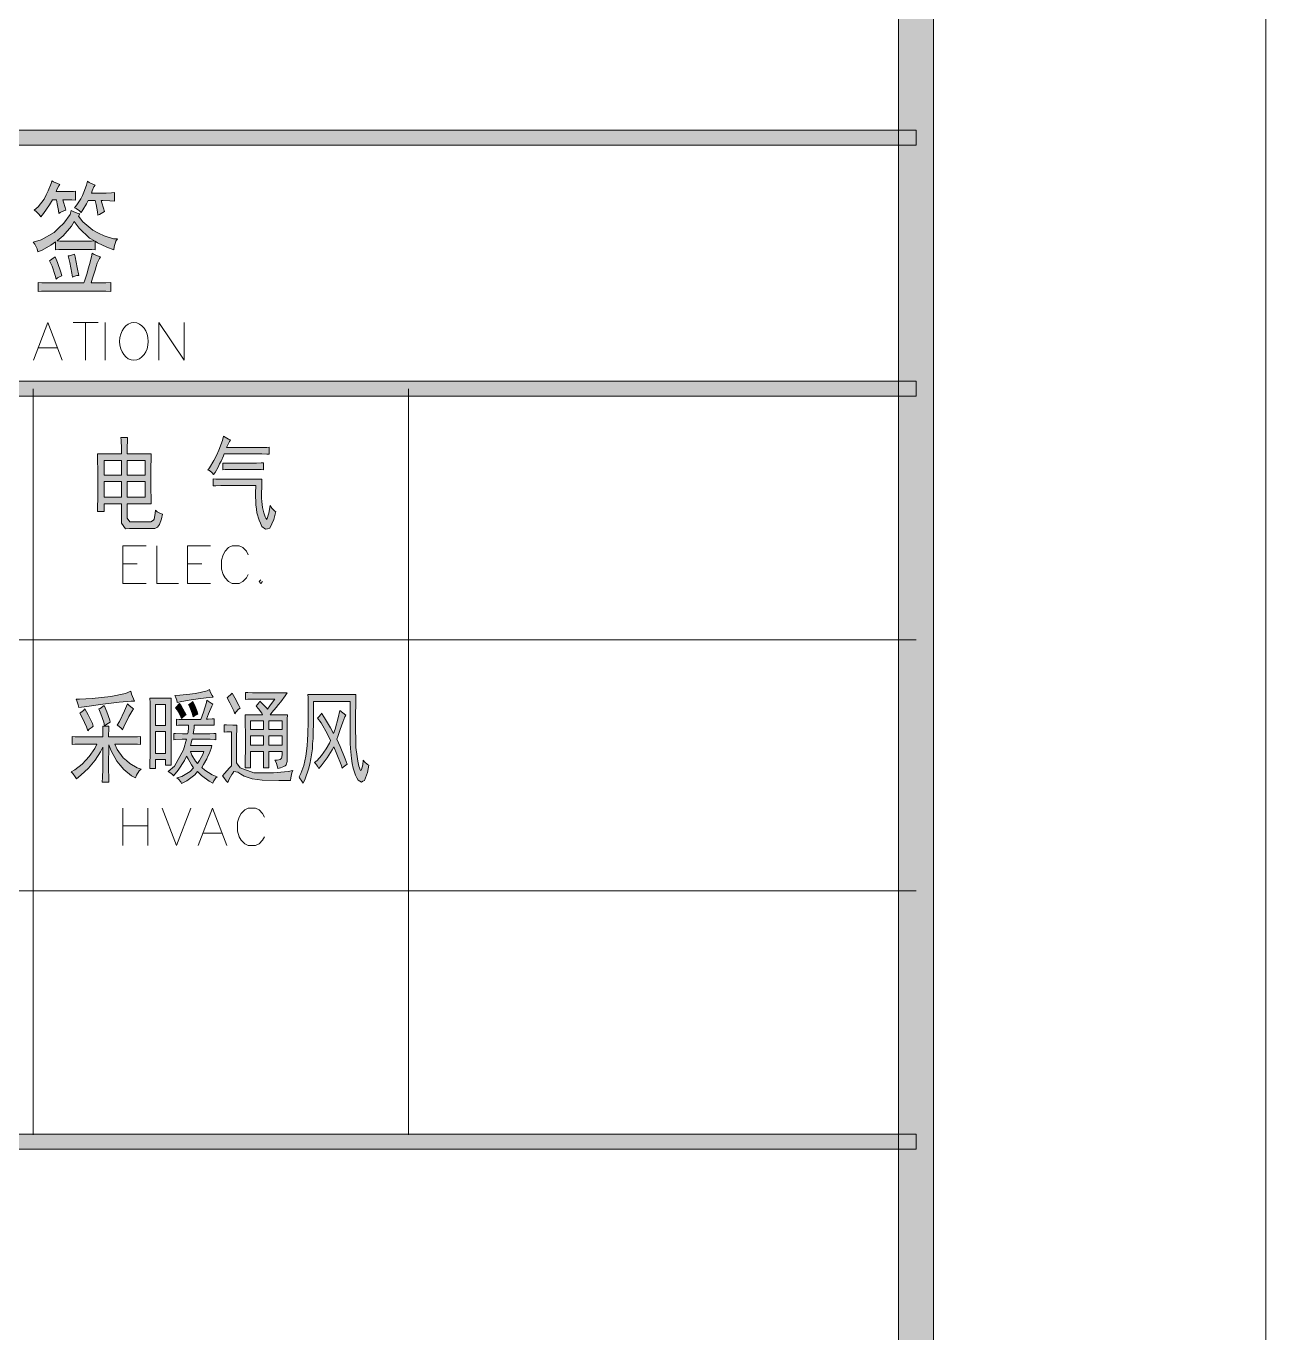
# Model space of a CAD drawing. Header units: millimetres. Extents: x 0 to 829, y 0 to 570.
# Drawn here: x 773.13 to 807.13, y 427.98 to 463.81 of the extents above; entities that cross this region are included whole.
import ezdxf

# ---------------------------------------------------------------- set-up
doc = ezdxf.new("R2010")
doc.units = ezdxf.units.MM

msp = doc.modelspace()

# ---------------------------------------------------------------- hatches: boundary and pattern name
h = msp.add_hatch(color=0)
h.dxf.hatch_style = 2
h.paths.add_polyline_path([(798.015083, 9.119306), (797.055528, 10.078861), (797.055528, 560.002972), (798.015083, 560.962528)])
h = msp.add_hatch(color=0)
h.dxf.hatch_style = 2
h.paths.add_polyline_path([(797.535306, 460.957083), (797.535306, 460.544333), (749.508139, 460.544333), (749.508139, 460.957083)])
h = msp.add_hatch(color=0)
h.dxf.hatch_style = 2
h.paths.add_polyline_path([(774.484806, 459.037972), (774.386028, 459.045028), (774.209639, 459.052083), (774.132028, 459.052083), (774.153194, 458.981528), (774.195528, 458.836889), (774.220222, 458.766333), (774.163778, 458.748694), (774.065, 458.702833), (774.026194, 458.674611), (774.015611, 458.752222), (773.983861, 458.942722), (773.959167, 459.052083), (773.849806, 459.052083), (773.768667, 458.910972), (773.606389, 458.674611), (773.528778, 458.586417), (773.489972, 458.642861), (773.39825, 458.734583), (773.345333, 458.766333), (773.458222, 458.858056), (773.624028, 459.066194), (773.680472, 459.182611), (773.736917, 459.299028), (773.811, 459.493056), (773.832167, 459.570667), (773.881556, 459.545972), (773.990917, 459.493056), (774.054417, 459.468361), (774.022667, 459.429556), (773.966222, 459.330778), (773.948583, 459.274333), (774.248444, 459.274333), (774.308417, 459.274333), (774.424833, 459.277861), (774.484806, 459.284917)])
h = msp.add_hatch(color=0)
h.dxf.hatch_style = 2
h.paths.add_polyline_path([(775.282083, 458.727528), (775.232694, 458.702833), (775.140972, 458.649917), (775.095111, 458.625222), (775.084528, 458.720472), (775.045722, 458.921556), (775.0175, 459.027389), (774.834056, 459.027389), (774.781139, 458.935667), (774.682361, 458.773389), (774.640028, 458.702833), (774.594167, 458.748694), (774.502444, 458.812194), (774.453056, 458.833361), (774.523611, 458.910972), (774.632972, 459.076778), (774.671778, 459.1685), (774.714111, 459.260222), (774.784667, 459.45425), (774.812889, 459.556556), (774.85875, 459.524806), (774.961056, 459.475417), (775.0175, 459.45425), (774.989278, 459.408389), (774.939889, 459.299028), (774.92225, 459.235528), (775.282083, 459.235528), (775.327944, 459.235528), (775.465528, 459.239056), (775.553722, 459.246111), (775.553722, 459.013278), (775.423194, 459.020333), (775.236222, 459.027389), (775.183306, 459.027389), (775.204472, 458.967417), (775.250333, 458.81925)])
h = msp.add_hatch(color=0)
h.paths.add_polyline_path([(775.532556, 457.67625), (775.345583, 457.750333), (775.084528, 457.86675), (775.0175, 457.912611), (775.0175, 457.67625), (774.929306, 457.683306), (774.759972, 457.690361), (774.678833, 457.690361), (774.297833, 457.690361), (774.209639, 457.690361), (774.029722, 457.683306), (773.938, 457.67625), (773.938, 457.8985), (773.807472, 457.806778), (773.564056, 457.669194), (773.451167, 457.626861), (773.433528, 457.704472), (773.362972, 457.831472), (773.317111, 457.884389), (773.539361, 457.951417), (773.895667, 458.148972), (774.029722, 458.2795), (774.163778, 458.413556), (774.333111, 458.649917), (774.364861, 458.752222), (774.41425, 458.727528), (774.530667, 458.681667), (774.601222, 458.664028), (774.562417, 458.597), (774.682361, 458.448833), (774.957528, 458.219528), (775.109222, 458.138389), (775.264444, 458.05725), (775.5255, 457.976111), (775.631333, 457.976111), (775.589, 457.912611), (775.539611, 457.760917)])
h.paths.add_polyline_path([(773.976806, 457.923194), (774.054417, 457.916139), (774.216694, 457.912611), (774.297833, 457.912611), (774.678833, 457.912611), (774.759972, 457.912611), (774.92225, 457.916139), (774.999861, 457.923194), (774.862278, 458.000806), (774.583583, 458.268917), (774.442472, 458.455889), (774.375444, 458.325361), (774.142611, 458.060778)])
h = msp.add_hatch(color=0)
h.dxf.hatch_style = 2
h.paths.add_polyline_path([(773.811, 456.547361), (773.729861, 456.547361), (773.553472, 456.543833), (773.46175, 456.536778), (773.46175, 456.783722), (773.560528, 456.776667), (773.729861, 456.769611), (773.803944, 456.769611), (774.707056, 456.769611), (774.735278, 456.847222), (774.798778, 457.04125), (774.834056, 457.157667), (774.865806, 457.274083), (774.92225, 457.489278), (774.939889, 457.588056), (774.992806, 457.552778), (775.109222, 457.503389), (775.172722, 457.482222), (775.140972, 457.443417), (775.077472, 457.309361), (775.045722, 457.217639), (775.0175, 457.122389), (774.950472, 456.900139), (774.911667, 456.769611), (775.042194, 456.769611), (775.310306, 456.776667), (775.447889, 456.783722), (775.447889, 456.536778), (775.310306, 456.543833), (775.105694, 456.547361), (775.038667, 456.547361)])
h = msp.add_hatch(color=0)
h.dxf.hatch_style = 2
h.paths.add_polyline_path([(774.396611, 456.924833), (774.3825, 457.04125), (774.322528, 457.334056), (774.280194, 457.510444), (774.319, 457.513972), (774.403667, 457.542194), (774.453056, 457.559833), (774.474222, 457.482222), (774.530667, 457.189417), (774.569472, 456.97775), (774.523611, 456.970694), (774.435417, 456.946)])
h = msp.add_hatch(color=0)
h.dxf.hatch_style = 2
h.paths.add_polyline_path([(773.927417, 457.482222), (773.990917, 457.327), (774.079111, 457.069472), (774.103806, 456.963639), (774.065, 456.949528), (773.987389, 456.907194), (773.948583, 456.871917), (773.927417, 456.97775), (773.84275, 457.228222), (773.772194, 457.379917), (773.796889, 457.397556), (773.8745, 457.450472)])
h = msp.add_hatch(color=0)
h.dxf.hatch_style = 2
h.paths.add_polyline_path([(749.367028, 453.661639), (749.367028, 454.074389), (797.535306, 454.074389), (797.535306, 453.661639)])
h = msp.add_hatch(color=0)
h.dxf.hatch_style = 2
h.paths.add_polyline_path([(778.73225, 452.46925), (778.707556, 452.419861), (778.654639, 452.314028), (778.626417, 452.254056), (779.515417, 452.254056), (779.5895, 452.254056), (779.727083, 452.257583), (779.794111, 452.264639), (779.794111, 452.070611), (779.727083, 452.074139), (779.5895, 452.081194), (779.515417, 452.081194), (778.559389, 452.081194), (778.54175, 452.028278), (778.47825, 451.887167), (778.435917, 451.806028), (778.393583, 451.721361), (778.308917, 451.576722), (778.270111, 451.51675), (778.234833, 451.562611), (778.153694, 451.622583), (778.107833, 451.636694), (778.16075, 451.696667), (778.280694, 451.901278), (778.35125, 452.042389), (778.418278, 452.187028), (778.517056, 452.448083), (778.545278, 452.568028), (778.587611, 452.539806), (778.682861, 452.490417)])
h = msp.add_hatch(color=0)
h.paths.add_polyline_path([(776.866056, 450.426667), (776.837833, 450.303194), (776.784917, 450.144444), (776.760222, 450.109167), (776.735528, 450.073889), (776.654389, 450.038611), (776.597944, 450.038611), (775.966472, 450.038611), (775.857111, 450.031556), (775.744222, 450.179722), (775.740694, 450.327889), (775.740694, 450.708889), (775.267972, 450.708889), (775.267972, 450.50075), (775.084528, 450.50075), (775.088056, 450.557194), (775.091583, 450.931139), (775.091583, 451.248639), (775.091583, 451.566139), (775.088056, 451.982417), (775.084528, 452.081194), (775.740694, 452.081194), (775.740694, 452.225833), (775.737167, 452.455139), (775.730111, 452.536278), (775.910028, 452.536278), (775.9065, 452.465722), (775.902972, 452.236417), (775.902972, 452.081194), (776.559139, 452.081194), (776.555611, 452.000056), (776.548556, 451.664917), (776.548556, 451.410917), (776.548556, 451.160444), (776.555611, 450.811194), (776.559139, 450.708889), (775.902972, 450.708889), (775.902972, 450.416083), (775.902972, 450.317306), (775.977056, 450.222056), (776.054667, 450.222056), (776.485056, 450.222056), (776.548556, 450.222056), (776.626167, 450.260861), (776.640278, 450.296139), (776.650861, 450.334944), (776.672028, 450.454889), (776.679083, 450.536028), (776.721417, 450.497222), (776.813139, 450.444306)])
h.paths.add_polyline_path([(776.389806, 450.892333), (776.389806, 451.322722), (775.902972, 451.322722), (775.902972, 450.892333)])
h.paths.add_polyline_path([(775.740694, 450.892333), (775.740694, 451.322722), (775.267972, 451.322722), (775.267972, 450.892333)])
h.paths.add_polyline_path([(776.389806, 451.495583), (776.389806, 451.89775), (775.902972, 451.89775), (775.902972, 451.495583)])
h.paths.add_polyline_path([(775.740694, 451.495583), (775.740694, 451.89775), (775.267972, 451.89775), (775.267972, 451.495583)])
h = msp.add_hatch(color=0)
h.dxf.hatch_style = 2
h.paths.add_polyline_path([(779.377833, 451.830722), (779.444861, 451.830722), (779.575389, 451.837778), (779.638889, 451.841306), (779.638889, 451.647278), (779.575389, 451.654333), (779.444861, 451.657861), (779.377833, 451.657861), (778.778111, 451.657861), (778.714611, 451.657861), (778.584083, 451.654333), (778.520583, 451.647278), (778.520583, 451.830722), (778.584083, 451.827194), (778.714611, 451.827194), (778.778111, 451.830722)])
h = msp.add_hatch(color=0)
h.dxf.hatch_style = 2
h.paths.add_polyline_path([(779.977556, 450.50075), (779.921111, 450.282028), (779.808222, 450.045667), (779.751778, 450.031556), (779.695333, 450.017444), (779.596556, 450.091528), (779.55775, 450.179722), (779.515417, 450.264389), (779.458972, 450.461944), (779.444861, 450.571306), (779.427222, 450.684194), (779.420167, 451.005222), (779.427222, 451.216889), (778.534694, 451.216889), (778.471194, 451.216889), (778.333611, 451.209833), (778.259528, 451.206306), (778.259528, 451.400333), (778.333611, 451.393278), (778.471194, 451.38975), (778.534694, 451.38975), (779.596556, 451.38975), (779.5895, 451.220417), (779.582444, 450.962889), (779.585972, 450.871167), (779.5895, 450.779444), (779.607139, 450.613639), (779.628306, 450.539556), (779.645944, 450.469), (779.68475, 450.356111), (779.705917, 450.317306), (779.730611, 450.282028), (779.787056, 450.454889), (779.825861, 450.663028), (779.868194, 450.596), (779.945806, 450.514861)])
h = msp.add_hatch(color=0)
h.dxf.hatch_style = 2
h.paths.add_polyline_path([(776.104056, 445.304333), (776.005278, 445.304333), (775.68425, 445.276111), (775.458472, 445.244361), (775.232694, 445.216139), (774.791722, 445.159694), (774.573, 445.131472), (774.558889, 445.202028), (774.523611, 445.314917), (774.498917, 445.35725), (774.590639, 445.353722), (774.939889, 445.374889), (775.197417, 445.403111), (775.451417, 445.427806), (775.853583, 445.516), (775.998222, 445.575972), (776.019389, 445.498361), (776.072306, 445.364306)])
h = msp.add_hatch(color=0)
h.paths.add_polyline_path([(777.109472, 445.381944), (777.105944, 445.254944), (777.102417, 445.011528), (777.102417, 444.895111), (777.102417, 444.083722), (777.102417, 443.949667), (777.105944, 443.678028), (777.109472, 443.543972), (776.95425, 443.543972), (776.95425, 443.70625), (776.679083, 443.70625), (776.679083, 443.455778), (776.523861, 443.455778), (776.523861, 443.586306), (776.530917, 443.850889), (776.534444, 443.984944), (776.534444, 444.895111), (776.534444, 445.011528), (776.530917, 445.254944), (776.523861, 445.381944)])
h.paths.add_polyline_path([(776.95425, 443.868528), (776.95425, 444.471778), (776.679083, 444.471778), (776.679083, 443.868528)])
h.paths.add_polyline_path([(776.95425, 444.634056), (776.95425, 445.209083), (776.679083, 445.209083), (776.679083, 444.634056)])
h = msp.add_hatch(color=0)
h.dxf.hatch_style = 2
h.paths.add_polyline_path([(777.204722, 445.456028), (777.342306, 445.463083), (777.621, 445.491306), (777.762111, 445.516), (777.899694, 445.540694), (778.09725, 445.590083), (778.153694, 445.618306), (778.174861, 445.558333), (778.227778, 445.456028), (778.259528, 445.413694), (778.146639, 445.403111), (777.90675, 445.371361), (777.783278, 445.353722), (777.656278, 445.336083), (777.402278, 445.290222), (777.27175, 445.262), (777.257639, 445.3255), (777.225889, 445.424278)])
h = msp.add_hatch(color=0)
h.dxf.hatch_style = 2
h.paths.add_polyline_path([(778.778111, 445.519528), (778.848667, 445.392528), (778.958028, 445.184389), (778.996833, 445.110306), (778.9545, 445.078556), (778.880417, 445.000944), (778.852194, 444.958611), (778.823972, 445.03975), (778.718139, 445.254944), (778.640528, 445.392528), (778.672278, 445.424278), (778.742833, 445.487778)])
h = msp.add_hatch(color=0)
h.paths.add_polyline_path([(780.288, 445.530111), (780.231556, 445.445444), (780.111611, 445.283167), (780.048111, 445.209083), (779.984611, 445.131472), (779.871722, 444.990361), (779.825861, 444.926861), (780.295056, 444.926861), (780.291528, 444.806917), (780.288, 444.574083), (780.288, 444.461194), (780.288, 443.716833), (780.291528, 443.646278), (780.263306, 443.554556), (780.231556, 443.533389), (780.196278, 443.512222), (780.101028, 443.473417), (780.034, 443.455778), (780.026944, 443.505167), (779.988139, 443.618056), (779.952861, 443.685083), (780.016361, 443.688611), (780.0975, 443.70625), (780.115139, 443.716833), (780.136306, 443.727417), (780.153944, 443.829722), (780.150417, 443.921444), (779.783528, 443.921444), (779.783528, 443.476944), (779.638889, 443.476944), (779.638889, 443.921444), (779.282583, 443.921444), (779.282583, 443.476944), (779.134417, 443.476944), (779.137944, 443.656861), (779.145, 444.013167), (779.145, 444.193083), (779.145, 444.369472), (779.137944, 444.736361), (779.134417, 444.926861), (779.614194, 444.926861), (779.593028, 444.969194), (779.504833, 445.089139), (779.434278, 445.163222), (779.4625, 445.1985), (779.515417, 445.265528), (779.540111, 445.304333), (779.614194, 445.23025), (779.7165, 445.117361), (779.744722, 445.078556), (779.808222, 445.170278), (779.910528, 445.311389), (779.945806, 445.35725), (779.427222, 445.35725), (779.346083, 445.35725), (779.204972, 445.353722), (779.145, 445.346667), (779.145, 445.544222), (779.204972, 445.537167), (779.339028, 445.530111), (779.409583, 445.530111)])
h.paths.add_polyline_path([(780.150417, 444.094306), (780.150417, 444.355361), (779.783528, 444.355361), (779.783528, 444.094306)])
h.paths.add_polyline_path([(779.638889, 444.094306), (779.638889, 444.355361), (779.282583, 444.355361), (779.282583, 444.094306)])
h.paths.add_polyline_path([(780.150417, 444.528222), (780.150417, 444.764583), (779.783528, 444.764583), (779.783528, 444.528222)])
h.paths.add_polyline_path([(779.638889, 444.528222), (779.638889, 444.764583), (779.282583, 444.764583), (779.282583, 444.528222)])
h = msp.add_hatch(color=0)
h.dxf.hatch_style = 2
h.paths.add_polyline_path([(782.175361, 445.487778), (782.168306, 445.272583), (782.16125, 444.881), (782.164778, 444.704611), (782.164778, 444.528222), (782.168306, 444.246), (782.171833, 444.136639), (782.171833, 444.030806), (782.203583, 443.787389), (782.228278, 443.656861), (782.252972, 443.522806), (782.298833, 443.402861), (782.312944, 443.413444), (782.330583, 443.424028), (782.358806, 443.558083), (782.369389, 443.685083), (782.408194, 443.635694), (782.489333, 443.565139), (782.531667, 443.543972), (782.492861, 443.342889), (782.408194, 443.124167), (782.365861, 443.106528), (782.323528, 443.085361), (782.238861, 443.13475), (782.200056, 443.201778), (782.157722, 443.268806), (782.09775, 443.466361), (782.073056, 443.596889), (782.051889, 443.727417), (782.027194, 444.006111), (782.020139, 444.154278), (782.016611, 444.302444), (782.013083, 444.873944), (782.013083, 445.29375), (781.007667, 445.29375), (781.007667, 444.856306), (780.997083, 444.27775), (780.9865, 444.136639), (780.979444, 443.995528), (780.937111, 443.716833), (780.905361, 443.575722), (780.877139, 443.434611), (780.785417, 443.177083), (780.725444, 443.057139), (780.686639, 443.110056), (780.630194, 443.19825), (780.612556, 443.23), (780.661944, 443.321722), (780.743083, 443.540444), (780.771306, 443.667444), (780.803056, 443.794444), (780.838333, 444.080194), (780.845389, 444.238944), (780.852444, 444.401222), (780.863028, 444.746944), (780.863028, 444.937444), (780.863028, 445.127944), (780.8595, 445.403111), (780.852444, 445.487778)])
h = msp.add_hatch(color=0)
h.dxf.hatch_style = 2
h.paths.add_polyline_path([(774.742333, 445.089139), (774.834056, 444.926861), (774.946944, 444.6905), (774.968111, 444.612889), (774.936361, 444.591722), (774.85875, 444.53175), (774.816417, 444.492944), (774.781139, 444.602306), (774.671778, 444.838667), (774.597694, 444.969194), (774.629444, 444.990361), (774.7, 445.050333)])
h = msp.add_hatch(color=0)
h.dxf.hatch_style = 2
h.paths.add_polyline_path([(775.267972, 445.184389), (775.338528, 445.011528), (775.419667, 444.782222), (775.43025, 444.72225), (775.387917, 444.701083), (775.310306, 444.651694), (775.278556, 444.623472), (775.257389, 444.72225), (775.179778, 444.955083), (775.123333, 445.089139), (775.158611, 445.10325), (775.232694, 445.152639)])
h = msp.add_hatch(color=0)
h.dxf.hatch_style = 2
h.paths.add_polyline_path([(776.072306, 445.089139), (776.026444, 445.018583), (775.948833, 444.884528), (775.917083, 444.8175), (775.885333, 444.754), (775.81125, 444.602306), (775.772444, 444.514111), (775.744222, 444.549389), (775.670139, 444.612889), (775.624278, 444.644639), (775.687778, 444.746944), (775.828889, 445.03975), (775.910028, 445.23025), (775.952361, 445.184389), (776.0335, 445.117361)])
h = msp.add_hatch(color=0)
h.paths.add_polyline_path([(777.264694, 443.19825), (777.395222, 443.233528), (777.624528, 443.374639), (777.71625, 443.476944), (777.659806, 443.558083), (777.568083, 443.716833), (777.529278, 443.790917), (777.476361, 443.678028), (777.296444, 443.406389), (777.165917, 443.251167), (777.14475, 443.289972), (777.074194, 443.349944), (777.021278, 443.371111), (777.194139, 443.522806), (777.448139, 443.963778), (777.529278, 444.256583), (777.409333, 444.256583), (777.232944, 444.249528), (777.183556, 444.246), (777.183556, 444.418861), (777.229417, 444.411806), (777.416389, 444.408278), (777.553972, 444.408278), (777.568083, 444.450611), (777.582194, 444.570556), (777.585722, 444.644639), (777.476361, 444.644639), (777.310556, 444.641111), (777.254111, 444.634056), (777.254111, 444.806917), (777.328194, 444.803389), (777.469306, 444.796333), (777.539861, 444.796333), (777.920861, 444.796333), (777.991417, 445.000944), (778.072556, 445.265528), (778.083139, 445.3255), (778.121944, 445.300806), (778.206611, 445.244361), (778.252472, 445.219667), (778.220722, 445.163222), (778.129, 444.958611), (778.072556, 444.806917), (778.125472, 444.806917), (778.231306, 444.813972), (778.284222, 444.8175), (778.284222, 444.644639), (777.740944, 444.644639), (777.733889, 444.570556), (777.71625, 444.450611), (777.709194, 444.408278), (778.104306, 444.408278), (778.167806, 444.408278), (778.280694, 444.411806), (778.333611, 444.418861), (778.333611, 444.246), (778.284222, 444.249528), (778.174861, 444.256583), (778.114889, 444.256583), (777.6845, 444.256583), (777.635111, 444.083722), (778.220722, 444.083722), (778.199556, 444.006111), (778.146639, 443.861472), (778.114889, 443.790917), (778.083139, 443.720361), (777.994944, 443.568667), (777.945556, 443.487528), (778.026694, 443.406389), (778.234833, 443.279389), (778.365361, 443.23), (778.333611, 443.201778), (778.277167, 443.117111), (778.252472, 443.057139), (778.146639, 443.106528), (777.934972, 443.26175), (777.829139, 443.371111), (777.755056, 443.279389), (777.532806, 443.117111), (777.391694, 443.046556), (777.374056, 443.088889), (777.307028, 443.1665)])
h.paths.add_polyline_path([(777.829139, 443.596889), (777.885583, 443.678028), (777.973778, 443.840306), (778.002, 443.921444), (777.635111, 443.921444), (777.677444, 443.822667), (777.772694, 443.660389)])
h = msp.add_hatch(color=0)
h.dxf.hatch_style = 2
h.paths.add_polyline_path([(777.33525, 445.240833), (777.381111, 445.170278), (777.469306, 445.011528), (777.515167, 444.926861), (777.483417, 444.905694), (777.419917, 444.856306), (777.391694, 444.828083), (777.352889, 444.919806), (777.27175, 445.067972), (777.229417, 445.120889), (777.264694, 445.159694), (777.314083, 445.219667)])
h = msp.add_hatch(color=0)
h.dxf.hatch_style = 2
h.paths.add_polyline_path([(777.709194, 444.873944), (777.680972, 444.969194), (777.613944, 445.138528), (777.578667, 445.209083), (777.610417, 445.223194), (777.673917, 445.265528), (777.702139, 445.29375), (777.744472, 445.1985), (777.815028, 445.022111), (777.839722, 444.948028), (777.804444, 444.926861), (777.740944, 444.888056)])
h = msp.add_hatch(color=0)
h.dxf.hatch_style = 2
h.paths.add_polyline_path([(781.893139, 444.916278), (781.868444, 444.873944), (781.812, 444.725778), (781.776722, 444.623472), (781.744972, 444.521167), (781.681472, 444.337722), (781.649722, 444.256583), (781.737917, 444.062556), (781.879028, 443.720361), (781.931944, 443.575722), (781.893139, 443.5475), (781.822583, 443.494583), (781.794361, 443.466361), (781.766139, 443.558083), (781.65325, 443.850889), (781.568583, 444.051972), (781.522722, 443.970833), (781.431, 443.819139), (781.381611, 443.748583), (781.332222, 443.678028), (781.219333, 443.533389), (781.152306, 443.455778), (781.120556, 443.51575), (781.064111, 443.596889), (781.039417, 443.618056), (781.106444, 443.6745), (781.229917, 443.815611), (781.293417, 443.903806), (781.353389, 443.995528), (781.445111, 444.154278), (781.476861, 444.224833), (781.395722, 444.397694), (781.219333, 444.704611), (781.120556, 444.838667), (781.159361, 444.873944), (781.215806, 444.937444), (781.233444, 444.969194), (781.314583, 444.845722), (781.476861, 444.570556), (781.558, 444.418861), (781.603861, 444.53175), (781.688528, 444.845722), (781.730861, 445.046806)])
h = msp.add_hatch(color=0)
h.dxf.hatch_style = 2
h.paths.add_polyline_path([(775.236222, 444.320083), (775.236222, 444.369472), (775.232694, 444.514111), (775.229167, 444.612889), (775.3985, 444.612889), (775.394972, 444.528222), (775.391444, 444.380056), (775.391444, 444.320083), (775.973528, 444.320083), (776.0335, 444.320083), (776.181667, 444.327139), (776.266333, 444.330667), (776.266333, 444.115472), (776.181667, 444.122528), (776.040556, 444.126056), (775.980583, 444.126056), (775.560778, 444.126056), (775.624278, 443.981417), (775.786556, 443.752111), (775.881806, 443.6745), (775.977056, 443.593361), (776.178139, 443.473417), (776.280444, 443.434611), (776.231056, 443.392278), (776.153444, 443.272333), (776.12875, 443.19825), (776.015861, 443.258222), (775.804194, 443.431083), (775.708944, 443.543972), (775.613694, 443.656861), (775.458472, 443.939083), (775.3985, 444.104889), (775.391444, 443.522806), (775.391444, 443.431083), (775.394972, 443.208833), (775.3985, 443.078306), (775.211528, 443.078306), (775.218583, 443.212361), (775.229167, 443.434611), (775.229167, 443.522806), (775.229167, 444.041389), (775.169194, 443.914389), (775.0175, 443.685083), (774.929306, 443.575722), (774.837583, 443.466361), (774.629444, 443.268806), (774.505972, 443.177083), (774.47775, 443.23), (774.407194, 443.321722), (774.361333, 443.360528), (774.467167, 443.4205), (774.66825, 443.57925), (774.7635, 443.685083), (774.85875, 443.787389), (775.010444, 444.006111), (775.066889, 444.126056), (774.802306, 444.126056), (774.467167, 444.122528), (774.393083, 444.115472), (774.393083, 444.330667), (774.47775, 444.327139), (774.901083, 444.320083)])
h = msp.add_hatch(color=0)
h.dxf.hatch_style = 2
h.paths.add_polyline_path([(778.908639, 444.644639), (778.905111, 444.538806), (778.901583, 444.34125), (778.901583, 444.256583), (778.901583, 443.607472), (779.000361, 443.473417), (779.374306, 443.339361), (779.645944, 443.339361), (779.917583, 443.339361), (780.316222, 443.371111), (780.439694, 443.402861), (780.415, 443.339361), (780.386778, 443.201778), (780.38325, 443.131222), (780.058694, 443.127694), (779.600083, 443.138278), (779.4625, 443.152389), (779.328444, 443.170028), (779.106194, 443.244111), (779.021528, 443.300556), (778.936861, 443.357), (778.823972, 443.371111), (778.79575, 443.332306), (778.767528, 443.2935), (778.696972, 443.159444), (778.658167, 443.067722), (778.619361, 443.120639), (778.548806, 443.212361), (778.51, 443.251167), (778.577028, 443.32525), (778.7005, 443.466361), (778.764, 443.533389), (778.764, 444.461194), (778.728722, 444.461194), (778.629944, 444.457667), (778.559389, 444.450611), (778.559389, 444.655222), (778.626417, 444.651694), (778.799278, 444.644639)])
h = msp.add_hatch(color=0)
h.dxf.hatch_style = 2
h.paths.add_polyline_path([(749.508139, 433.017083), (749.508139, 433.429833), (797.535306, 433.429833), (797.535306, 433.017083)])

# ---------------------------------------------------------------- linework, layer by layer
at = {"color": 0, "lineweight": 0}
for points in [[(0, 0), (0, 570.081833), (807.130861, 570.081833), (807.130861, 0)], [(798.015083, 9.119306), (797.055528, 10.078861), (797.055528, 560.002972), (798.015083, 560.962528)], [(797.535306, 460.957083), (797.535306, 460.544333), (749.508139, 460.544333), (749.508139, 460.957083)], [(774.484806, 459.037972), (774.386028, 459.045028), (774.209639, 459.052083), (774.132028, 459.052083), (774.153194, 458.981528), (774.195528, 458.836889), (774.220222, 458.766333), (774.163778, 458.748694), (774.065, 458.702833), (774.026194, 458.674611), (774.015611, 458.752222), (773.983861, 458.942722), (773.959167, 459.052083), (773.849806, 459.052083), (773.768667, 458.910972), (773.606389, 458.674611), (773.528778, 458.586417), (773.489972, 458.642861), (773.39825, 458.734583), (773.345333, 458.766333), (773.458222, 458.858056), (773.624028, 459.066194), (773.680472, 459.182611), (773.736917, 459.299028), (773.811, 459.493056), (773.832167, 459.570667), (773.881556, 459.545972), (773.990917, 459.493056), (774.054417, 459.468361), (774.022667, 459.429556), (773.966222, 459.330778), (773.948583, 459.274333), (774.248444, 459.274333), (774.308417, 459.274333), (774.424833, 459.277861), (774.484806, 459.284917)], [(775.282083, 458.727528), (775.232694, 458.702833), (775.140972, 458.649917), (775.095111, 458.625222), (775.084528, 458.720472), (775.045722, 458.921556), (775.0175, 459.027389), (774.834056, 459.027389), (774.781139, 458.935667), (774.682361, 458.773389), (774.640028, 458.702833), (774.594167, 458.748694), (774.502444, 458.812194), (774.453056, 458.833361), (774.523611, 458.910972), (774.632972, 459.076778), (774.671778, 459.1685), (774.714111, 459.260222), (774.784667, 459.45425), (774.812889, 459.556556), (774.85875, 459.524806), (774.961056, 459.475417), (775.0175, 459.45425), (774.989278, 459.408389), (774.939889, 459.299028), (774.92225, 459.235528), (775.282083, 459.235528), (775.327944, 459.235528), (775.465528, 459.239056), (775.553722, 459.246111), (775.553722, 459.013278), (775.423194, 459.020333), (775.236222, 459.027389), (775.183306, 459.027389), (775.204472, 458.967417), (775.250333, 458.81925)], [(775.532556, 457.67625), (775.345583, 457.750333), (775.084528, 457.86675), (775.0175, 457.912611), (775.0175, 457.67625), (774.929306, 457.683306), (774.759972, 457.690361), (774.678833, 457.690361), (774.297833, 457.690361), (774.209639, 457.690361), (774.029722, 457.683306), (773.938, 457.67625), (773.938, 457.8985), (773.807472, 457.806778), (773.564056, 457.669194), (773.451167, 457.626861), (773.433528, 457.704472), (773.362972, 457.831472), (773.317111, 457.884389), (773.539361, 457.951417), (773.895667, 458.148972), (774.029722, 458.2795), (774.163778, 458.413556), (774.333111, 458.649917), (774.364861, 458.752222), (774.41425, 458.727528), (774.530667, 458.681667), (774.601222, 458.664028), (774.562417, 458.597), (774.682361, 458.448833), (774.957528, 458.219528), (775.109222, 458.138389), (775.264444, 458.05725), (775.5255, 457.976111), (775.631333, 457.976111), (775.589, 457.912611), (775.539611, 457.760917)], [(773.976806, 457.923194), (774.054417, 457.916139), (774.216694, 457.912611), (774.297833, 457.912611), (774.678833, 457.912611), (774.759972, 457.912611), (774.92225, 457.916139), (774.999861, 457.923194), (774.862278, 458.000806), (774.583583, 458.268917), (774.442472, 458.455889), (774.375444, 458.325361), (774.142611, 458.060778)], [(773.811, 456.547361), (773.729861, 456.547361), (773.553472, 456.543833), (773.46175, 456.536778), (773.46175, 456.783722), (773.560528, 456.776667), (773.729861, 456.769611), (773.803944, 456.769611), (774.707056, 456.769611), (774.735278, 456.847222), (774.798778, 457.04125), (774.834056, 457.157667), (774.865806, 457.274083), (774.92225, 457.489278), (774.939889, 457.588056), (774.992806, 457.552778), (775.109222, 457.503389), (775.172722, 457.482222), (775.140972, 457.443417), (775.077472, 457.309361), (775.045722, 457.217639), (775.0175, 457.122389), (774.950472, 456.900139), (774.911667, 456.769611), (775.042194, 456.769611), (775.310306, 456.776667), (775.447889, 456.783722), (775.447889, 456.536778), (775.310306, 456.543833), (775.105694, 456.547361), (775.038667, 456.547361)], [(774.396611, 456.924833), (774.3825, 457.04125), (774.322528, 457.334056), (774.280194, 457.510444), (774.319, 457.513972), (774.403667, 457.542194), (774.453056, 457.559833), (774.474222, 457.482222), (774.530667, 457.189417), (774.569472, 456.97775), (774.523611, 456.970694), (774.435417, 456.946)], [(773.927417, 457.482222), (773.990917, 457.327), (774.079111, 457.069472), (774.103806, 456.963639), (774.065, 456.949528), (773.987389, 456.907194), (773.948583, 456.871917), (773.927417, 456.97775), (773.84275, 457.228222), (773.772194, 457.379917), (773.796889, 457.397556), (773.8745, 457.450472)], [(749.367028, 453.661639), (749.367028, 454.074389), (797.535306, 454.074389), (797.535306, 453.661639)], [(778.73225, 452.46925), (778.707556, 452.419861), (778.654639, 452.314028), (778.626417, 452.254056), (779.515417, 452.254056), (779.5895, 452.254056), (779.727083, 452.257583), (779.794111, 452.264639), (779.794111, 452.070611), (779.727083, 452.074139), (779.5895, 452.081194), (779.515417, 452.081194), (778.559389, 452.081194), (778.54175, 452.028278), (778.47825, 451.887167), (778.435917, 451.806028), (778.393583, 451.721361), (778.308917, 451.576722), (778.270111, 451.51675), (778.234833, 451.562611), (778.153694, 451.622583), (778.107833, 451.636694), (778.16075, 451.696667), (778.280694, 451.901278), (778.35125, 452.042389), (778.418278, 452.187028), (778.517056, 452.448083), (778.545278, 452.568028), (778.587611, 452.539806), (778.682861, 452.490417)], [(776.866056, 450.426667), (776.837833, 450.303194), (776.784917, 450.144444), (776.760222, 450.109167), (776.735528, 450.073889), (776.654389, 450.038611), (776.597944, 450.038611), (775.966472, 450.038611), (775.857111, 450.031556), (775.744222, 450.179722), (775.740694, 450.327889), (775.740694, 450.708889), (775.267972, 450.708889), (775.267972, 450.50075), (775.084528, 450.50075), (775.088056, 450.557194), (775.091583, 450.931139), (775.091583, 451.248639), (775.091583, 451.566139), (775.088056, 451.982417), (775.084528, 452.081194), (775.740694, 452.081194), (775.740694, 452.225833), (775.737167, 452.455139), (775.730111, 452.536278), (775.910028, 452.536278), (775.9065, 452.465722), (775.902972, 452.236417), (775.902972, 452.081194), (776.559139, 452.081194), (776.555611, 452.000056), (776.548556, 451.664917), (776.548556, 451.410917), (776.548556, 451.160444), (776.555611, 450.811194), (776.559139, 450.708889), (775.902972, 450.708889), (775.902972, 450.416083), (775.902972, 450.317306), (775.977056, 450.222056), (776.054667, 450.222056), (776.485056, 450.222056), (776.548556, 450.222056), (776.626167, 450.260861), (776.640278, 450.296139), (776.650861, 450.334944), (776.672028, 450.454889), (776.679083, 450.536028), (776.721417, 450.497222), (776.813139, 450.444306)], [(775.740694, 451.495583), (775.740694, 451.89775), (775.267972, 451.89775), (775.267972, 451.495583)], [(776.389806, 451.495583), (776.389806, 451.89775), (775.902972, 451.89775), (775.902972, 451.495583)], [(779.377833, 451.830722), (779.444861, 451.830722), (779.575389, 451.837778), (779.638889, 451.841306), (779.638889, 451.647278), (779.575389, 451.654333), (779.444861, 451.657861), (779.377833, 451.657861), (778.778111, 451.657861), (778.714611, 451.657861), (778.584083, 451.654333), (778.520583, 451.647278), (778.520583, 451.830722), (778.584083, 451.827194), (778.714611, 451.827194), (778.778111, 451.830722)], [(775.740694, 450.892333), (775.740694, 451.322722), (775.267972, 451.322722), (775.267972, 450.892333)], [(776.389806, 450.892333), (776.389806, 451.322722), (775.902972, 451.322722), (775.902972, 450.892333)], [(779.977556, 450.50075), (779.921111, 450.282028), (779.808222, 450.045667), (779.751778, 450.031556), (779.695333, 450.017444), (779.596556, 450.091528), (779.55775, 450.179722), (779.515417, 450.264389), (779.458972, 450.461944), (779.444861, 450.571306), (779.427222, 450.684194), (779.420167, 451.005222), (779.427222, 451.216889), (778.534694, 451.216889), (778.471194, 451.216889), (778.333611, 451.209833), (778.259528, 451.206306), (778.259528, 451.400333), (778.333611, 451.393278), (778.471194, 451.38975), (778.534694, 451.38975), (779.596556, 451.38975), (779.5895, 451.220417), (779.582444, 450.962889), (779.585972, 450.871167), (779.5895, 450.779444), (779.607139, 450.613639), (779.628306, 450.539556), (779.645944, 450.469), (779.68475, 450.356111), (779.705917, 450.317306), (779.730611, 450.282028), (779.787056, 450.454889), (779.825861, 450.663028), (779.868194, 450.596), (779.945806, 450.514861)], [(776.104056, 445.304333), (776.005278, 445.304333), (775.68425, 445.276111), (775.458472, 445.244361), (775.232694, 445.216139), (774.791722, 445.159694), (774.573, 445.131472), (774.558889, 445.202028), (774.523611, 445.314917), (774.498917, 445.35725), (774.590639, 445.353722), (774.939889, 445.374889), (775.197417, 445.403111), (775.451417, 445.427806), (775.853583, 445.516), (775.998222, 445.575972), (776.019389, 445.498361), (776.072306, 445.364306)], [(777.109472, 445.381944), (777.105944, 445.254944), (777.102417, 445.011528), (777.102417, 444.895111), (777.102417, 444.083722), (777.102417, 443.949667), (777.105944, 443.678028), (777.109472, 443.543972), (776.95425, 443.543972), (776.95425, 443.70625), (776.679083, 443.70625), (776.679083, 443.455778), (776.523861, 443.455778), (776.523861, 443.586306), (776.530917, 443.850889), (776.534444, 443.984944), (776.534444, 444.895111), (776.534444, 445.011528), (776.530917, 445.254944), (776.523861, 445.381944)], [(777.204722, 445.456028), (777.342306, 445.463083), (777.621, 445.491306), (777.762111, 445.516), (777.899694, 445.540694), (778.09725, 445.590083), (778.153694, 445.618306), (778.174861, 445.558333), (778.227778, 445.456028), (778.259528, 445.413694), (778.146639, 445.403111), (777.90675, 445.371361), (777.783278, 445.353722), (777.656278, 445.336083), (777.402278, 445.290222), (777.27175, 445.262), (777.257639, 445.3255), (777.225889, 445.424278)], [(778.778111, 445.519528), (778.848667, 445.392528), (778.958028, 445.184389), (778.996833, 445.110306), (778.9545, 445.078556), (778.880417, 445.000944), (778.852194, 444.958611), (778.823972, 445.03975), (778.718139, 445.254944), (778.640528, 445.392528), (778.672278, 445.424278), (778.742833, 445.487778)], [(780.288, 445.530111), (780.231556, 445.445444), (780.111611, 445.283167), (780.048111, 445.209083), (779.984611, 445.131472), (779.871722, 444.990361), (779.825861, 444.926861), (780.295056, 444.926861), (780.291528, 444.806917), (780.288, 444.574083), (780.288, 444.461194), (780.288, 443.716833), (780.291528, 443.646278), (780.263306, 443.554556), (780.231556, 443.533389), (780.196278, 443.512222), (780.101028, 443.473417), (780.034, 443.455778), (780.026944, 443.505167), (779.988139, 443.618056), (779.952861, 443.685083), (780.016361, 443.688611), (780.0975, 443.70625), (780.115139, 443.716833), (780.136306, 443.727417), (780.153944, 443.829722), (780.150417, 443.921444), (779.783528, 443.921444), (779.783528, 443.476944), (779.638889, 443.476944), (779.638889, 443.921444), (779.282583, 443.921444), (779.282583, 443.476944), (779.134417, 443.476944), (779.137944, 443.656861), (779.145, 444.013167), (779.145, 444.193083), (779.145, 444.369472), (779.137944, 444.736361), (779.134417, 444.926861), (779.614194, 444.926861), (779.593028, 444.969194), (779.504833, 445.089139), (779.434278, 445.163222), (779.4625, 445.1985), (779.515417, 445.265528), (779.540111, 445.304333), (779.614194, 445.23025), (779.7165, 445.117361), (779.744722, 445.078556), (779.808222, 445.170278), (779.910528, 445.311389), (779.945806, 445.35725), (779.427222, 445.35725), (779.346083, 445.35725), (779.204972, 445.353722), (779.145, 445.346667), (779.145, 445.544222), (779.204972, 445.537167), (779.339028, 445.530111), (779.409583, 445.530111)], [(782.175361, 445.487778), (782.168306, 445.272583), (782.16125, 444.881), (782.164778, 444.704611), (782.164778, 444.528222), (782.168306, 444.246), (782.171833, 444.136639), (782.171833, 444.030806), (782.203583, 443.787389), (782.228278, 443.656861), (782.252972, 443.522806), (782.298833, 443.402861), (782.312944, 443.413444), (782.330583, 443.424028), (782.358806, 443.558083), (782.369389, 443.685083), (782.408194, 443.635694), (782.489333, 443.565139), (782.531667, 443.543972), (782.492861, 443.342889), (782.408194, 443.124167), (782.365861, 443.106528), (782.323528, 443.085361), (782.238861, 443.13475), (782.200056, 443.201778), (782.157722, 443.268806), (782.09775, 443.466361), (782.073056, 443.596889), (782.051889, 443.727417), (782.027194, 444.006111), (782.020139, 444.154278), (782.016611, 444.302444), (782.013083, 444.873944), (782.013083, 445.29375), (781.007667, 445.29375), (781.007667, 444.856306), (780.997083, 444.27775), (780.9865, 444.136639), (780.979444, 443.995528), (780.937111, 443.716833), (780.905361, 443.575722), (780.877139, 443.434611), (780.785417, 443.177083), (780.725444, 443.057139), (780.686639, 443.110056), (780.630194, 443.19825), (780.612556, 443.23), (780.661944, 443.321722), (780.743083, 443.540444), (780.771306, 443.667444), (780.803056, 443.794444), (780.838333, 444.080194), (780.845389, 444.238944), (780.852444, 444.401222), (780.863028, 444.746944), (780.863028, 444.937444), (780.863028, 445.127944), (780.8595, 445.403111), (780.852444, 445.487778)], [(774.742333, 445.089139), (774.834056, 444.926861), (774.946944, 444.6905), (774.968111, 444.612889), (774.936361, 444.591722), (774.85875, 444.53175), (774.816417, 444.492944), (774.781139, 444.602306), (774.671778, 444.838667), (774.597694, 444.969194), (774.629444, 444.990361), (774.7, 445.050333)], [(775.267972, 445.184389), (775.338528, 445.011528), (775.419667, 444.782222), (775.43025, 444.72225), (775.387917, 444.701083), (775.310306, 444.651694), (775.278556, 444.623472), (775.257389, 444.72225), (775.179778, 444.955083), (775.123333, 445.089139), (775.158611, 445.10325), (775.232694, 445.152639)], [(776.072306, 445.089139), (776.026444, 445.018583), (775.948833, 444.884528), (775.917083, 444.8175), (775.885333, 444.754), (775.81125, 444.602306), (775.772444, 444.514111), (775.744222, 444.549389), (775.670139, 444.612889), (775.624278, 444.644639), (775.687778, 444.746944), (775.828889, 445.03975), (775.910028, 445.23025), (775.952361, 445.184389), (776.0335, 445.117361)], [(776.95425, 444.634056), (776.95425, 445.209083), (776.679083, 445.209083), (776.679083, 444.634056)], [(777.264694, 443.19825), (777.395222, 443.233528), (777.624528, 443.374639), (777.71625, 443.476944), (777.659806, 443.558083), (777.568083, 443.716833), (777.529278, 443.790917), (777.476361, 443.678028), (777.296444, 443.406389), (777.165917, 443.251167), (777.14475, 443.289972), (777.074194, 443.349944), (777.021278, 443.371111), (777.194139, 443.522806), (777.448139, 443.963778), (777.529278, 444.256583), (777.409333, 444.256583), (777.232944, 444.249528), (777.183556, 444.246), (777.183556, 444.418861), (777.229417, 444.411806), (777.416389, 444.408278), (777.553972, 444.408278), (777.568083, 444.450611), (777.582194, 444.570556), (777.585722, 444.644639), (777.476361, 444.644639), (777.310556, 444.641111), (777.254111, 444.634056), (777.254111, 444.806917), (777.328194, 444.803389), (777.469306, 444.796333), (777.539861, 444.796333), (777.920861, 444.796333), (777.991417, 445.000944), (778.072556, 445.265528), (778.083139, 445.3255), (778.121944, 445.300806), (778.206611, 445.244361), (778.252472, 445.219667), (778.220722, 445.163222), (778.129, 444.958611), (778.072556, 444.806917), (778.125472, 444.806917), (778.231306, 444.813972), (778.284222, 444.8175), (778.284222, 444.644639), (777.740944, 444.644639), (777.733889, 444.570556), (777.71625, 444.450611), (777.709194, 444.408278), (778.104306, 444.408278), (778.167806, 444.408278), (778.280694, 444.411806), (778.333611, 444.418861), (778.333611, 444.246), (778.284222, 444.249528), (778.174861, 444.256583), (778.114889, 444.256583), (777.6845, 444.256583), (777.635111, 444.083722), (778.220722, 444.083722), (778.199556, 444.006111), (778.146639, 443.861472), (778.114889, 443.790917), (778.083139, 443.720361), (777.994944, 443.568667), (777.945556, 443.487528), (778.026694, 443.406389), (778.234833, 443.279389), (778.365361, 443.23), (778.333611, 443.201778), (778.277167, 443.117111), (778.252472, 443.057139), (778.146639, 443.106528), (777.934972, 443.26175), (777.829139, 443.371111), (777.755056, 443.279389), (777.532806, 443.117111), (777.391694, 443.046556), (777.374056, 443.088889), (777.307028, 443.1665)], [(777.33525, 445.240833), (777.381111, 445.170278), (777.469306, 445.011528), (777.515167, 444.926861), (777.483417, 444.905694), (777.419917, 444.856306), (777.391694, 444.828083), (777.352889, 444.919806), (777.27175, 445.067972), (777.229417, 445.120889), (777.264694, 445.159694), (777.314083, 445.219667)], [(777.709194, 444.873944), (777.680972, 444.969194), (777.613944, 445.138528), (777.578667, 445.209083), (777.610417, 445.223194), (777.673917, 445.265528), (777.702139, 445.29375), (777.744472, 445.1985), (777.815028, 445.022111), (777.839722, 444.948028), (777.804444, 444.926861), (777.740944, 444.888056)], [(781.893139, 444.916278), (781.868444, 444.873944), (781.812, 444.725778), (781.776722, 444.623472), (781.744972, 444.521167), (781.681472, 444.337722), (781.649722, 444.256583), (781.737917, 444.062556), (781.879028, 443.720361), (781.931944, 443.575722), (781.893139, 443.5475), (781.822583, 443.494583), (781.794361, 443.466361), (781.766139, 443.558083), (781.65325, 443.850889), (781.568583, 444.051972), (781.522722, 443.970833), (781.431, 443.819139), (781.381611, 443.748583), (781.332222, 443.678028), (781.219333, 443.533389), (781.152306, 443.455778), (781.120556, 443.51575), (781.064111, 443.596889), (781.039417, 443.618056), (781.106444, 443.6745), (781.229917, 443.815611), (781.293417, 443.903806), (781.353389, 443.995528), (781.445111, 444.154278), (781.476861, 444.224833), (781.395722, 444.397694), (781.219333, 444.704611), (781.120556, 444.838667), (781.159361, 444.873944), (781.215806, 444.937444), (781.233444, 444.969194), (781.314583, 444.845722), (781.476861, 444.570556), (781.558, 444.418861), (781.603861, 444.53175), (781.688528, 444.845722), (781.730861, 445.046806)], [(779.638889, 444.528222), (779.638889, 444.764583), (779.282583, 444.764583), (779.282583, 444.528222)], [(780.150417, 444.528222), (780.150417, 444.764583), (779.783528, 444.764583), (779.783528, 444.528222)], [(775.236222, 444.320083), (775.236222, 444.369472), (775.232694, 444.514111), (775.229167, 444.612889), (775.3985, 444.612889), (775.394972, 444.528222), (775.391444, 444.380056), (775.391444, 444.320083), (775.973528, 444.320083), (776.0335, 444.320083), (776.181667, 444.327139), (776.266333, 444.330667), (776.266333, 444.115472), (776.181667, 444.122528), (776.040556, 444.126056), (775.980583, 444.126056), (775.560778, 444.126056), (775.624278, 443.981417), (775.786556, 443.752111), (775.881806, 443.6745), (775.977056, 443.593361), (776.178139, 443.473417), (776.280444, 443.434611), (776.231056, 443.392278), (776.153444, 443.272333), (776.12875, 443.19825), (776.015861, 443.258222), (775.804194, 443.431083), (775.708944, 443.543972), (775.613694, 443.656861), (775.458472, 443.939083), (775.3985, 444.104889), (775.391444, 443.522806), (775.391444, 443.431083), (775.394972, 443.208833), (775.3985, 443.078306), (775.211528, 443.078306), (775.218583, 443.212361), (775.229167, 443.434611), (775.229167, 443.522806), (775.229167, 444.041389), (775.169194, 443.914389), (775.0175, 443.685083), (774.929306, 443.575722), (774.837583, 443.466361), (774.629444, 443.268806), (774.505972, 443.177083), (774.47775, 443.23), (774.407194, 443.321722), (774.361333, 443.360528), (774.467167, 443.4205), (774.66825, 443.57925), (774.7635, 443.685083), (774.85875, 443.787389), (775.010444, 444.006111), (775.066889, 444.126056), (774.802306, 444.126056), (774.467167, 444.122528), (774.393083, 444.115472), (774.393083, 444.330667), (774.47775, 444.327139), (774.901083, 444.320083)], [(776.95425, 443.868528), (776.95425, 444.471778), (776.679083, 444.471778), (776.679083, 443.868528)], [(778.908639, 444.644639), (778.905111, 444.538806), (778.901583, 444.34125), (778.901583, 444.256583), (778.901583, 443.607472), (779.000361, 443.473417), (779.374306, 443.339361), (779.645944, 443.339361), (779.917583, 443.339361), (780.316222, 443.371111), (780.439694, 443.402861), (780.415, 443.339361), (780.386778, 443.201778), (780.38325, 443.131222), (780.058694, 443.127694), (779.600083, 443.138278), (779.4625, 443.152389), (779.328444, 443.170028), (779.106194, 443.244111), (779.021528, 443.300556), (778.936861, 443.357), (778.823972, 443.371111), (778.79575, 443.332306), (778.767528, 443.2935), (778.696972, 443.159444), (778.658167, 443.067722), (778.619361, 443.120639), (778.548806, 443.212361), (778.51, 443.251167), (778.577028, 443.32525), (778.7005, 443.466361), (778.764, 443.533389), (778.764, 444.461194), (778.728722, 444.461194), (778.629944, 444.457667), (778.559389, 444.450611), (778.559389, 444.655222), (778.626417, 444.651694), (778.799278, 444.644639)], [(779.638889, 444.094306), (779.638889, 444.355361), (779.282583, 444.355361), (779.282583, 444.094306)], [(780.150417, 444.094306), (780.150417, 444.355361), (779.783528, 444.355361), (779.783528, 444.094306)], [(777.829139, 443.596889), (777.885583, 443.678028), (777.973778, 443.840306), (778.002, 443.921444), (777.635111, 443.921444), (777.677444, 443.822667), (777.772694, 443.660389)], [(749.508139, 433.017083), (749.508139, 433.429833), (797.535306, 433.429833), (797.535306, 433.017083)]]:
    msp.add_lwpolyline(points, close=True, dxfattribs=at)
for points in [[(773.331222, 454.652944), (773.726333, 455.683056), (774.117917, 454.652944)], [(774.41425, 455.683056), (775.102167, 455.683056)], [(774.756444, 455.683056), (774.756444, 454.652944)], [(775.296194, 454.652944), (775.296194, 455.683056)], [(776.770806, 454.652944), (776.770806, 455.683056), (777.46225, 454.652944), (777.46225, 455.683056)], [(773.479389, 454.995139), (773.96975, 454.995139)], [(773.320639, 453.869778), (773.320639, 433.415722)], [(783.618222, 453.869778), (783.618222, 433.415722)], [(775.7795, 448.53225), (775.7795, 449.565889), (776.421556, 449.565889)], [(776.714361, 449.565889), (776.714361, 448.53225), (777.3035, 448.53225)], [(777.550444, 448.53225), (777.550444, 449.565889), (778.188972, 449.565889)], [(779.222611, 449.318944), (779.173222, 449.417722), (779.074444, 449.5165), (778.975667, 449.565889), (778.778111, 449.565889), (778.682861, 449.5165), (778.584083, 449.417722), (778.534694, 449.318944), (778.485306, 449.170778), (778.485306, 448.923833), (778.534694, 448.779194), (778.584083, 448.680417), (778.682861, 448.581639), (778.778111, 448.53225), (778.975667, 448.53225), (779.074444, 448.581639), (779.173222, 448.680417), (779.222611, 448.779194)], [(775.7795, 449.072), (776.174611, 449.072)], [(777.550444, 449.072), (777.945556, 449.072)], [(779.564806, 448.631028), (779.515417, 448.581639), (779.564806, 448.53225), (779.614194, 448.581639)], [(775.7795, 448.53225), (776.421556, 448.53225)], [(777.550444, 448.53225), (778.188972, 448.53225)], [(749.367028, 446.987083), (797.535306, 446.987083)], [(775.7795, 441.342639), (775.7795, 442.37275)], [(776.470944, 442.37275), (776.470944, 441.342639)], [(776.862528, 442.37275), (777.254111, 441.342639), (777.649222, 442.37275)], [(777.846778, 441.342639), (778.238361, 442.37275), (778.633472, 441.342639)], [(779.663583, 442.125806), (779.614194, 442.224583), (779.515417, 442.323361), (779.420167, 442.37275), (779.222611, 442.37275), (779.123833, 442.323361), (779.025056, 442.224583), (778.975667, 442.125806), (778.926278, 441.981167), (778.926278, 441.734222), (778.975667, 441.586056), (779.025056, 441.487278), (779.123833, 441.3885), (779.222611, 441.342639), (779.420167, 441.342639), (779.515417, 441.3885), (779.614194, 441.487278), (779.663583, 441.586056)], [(775.7795, 441.882389), (776.470944, 441.882389)], [(777.991417, 441.684833), (778.485306, 441.684833)], [(749.367028, 440.104389), (797.535306, 440.104389)]]:
    msp.add_lwpolyline(points, dxfattribs=at)
msp.add_ellipse((776.084653, 455.168), major_axis=(0, 0.515056), ratio=0.763699, start_param=0, end_param=6.283185, dxfattribs=at)

doc.saveas('drawing.dxf')
